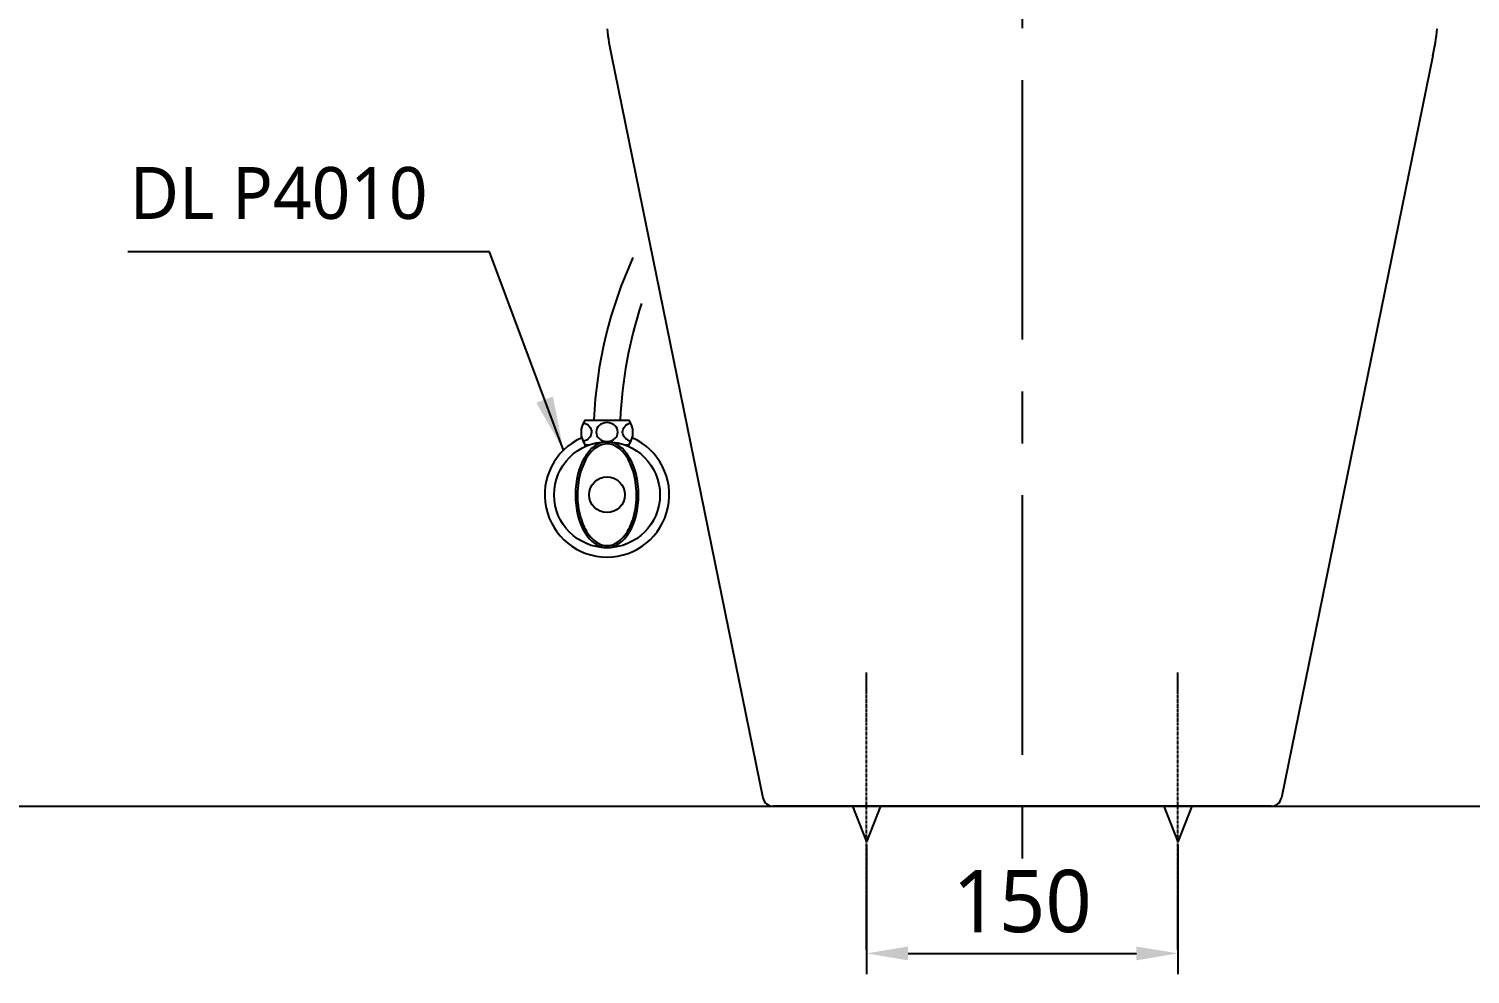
# Model space of a CAD drawing. Extents: x 76 to 2241, y -59 to 2238.
# Drawn here: x 1163 to 1857, y 113 to 568 of the extents above; entities that cross this region are included whole.
import ezdxf

# ---------------------------------------------------------------- set-up
doc = ezdxf.new("R2010")
doc.units = 0
doc.header["$LTSCALE"] = 20
doc.header["$MEASUREMENT"] = 0
doc.linetypes.add('CENTER', pattern=[2, 1.25, -0.25, 0.25, -0.25])
doc.linetypes.add('CENTER2', pattern=[1.125, 0.75, -0.125, 0.125, -0.125])
doc.layers.get('0').update_dxf_attribs({"linetype": 'CONTINUOUS'})
doc.layers.get('DEFPOINTS').update_dxf_attribs({"linetype": 'CONTINUOUS'})
for name, color, linetype in [('1', 1, 'CONTINUOUS'), ('2', 2, 'CONTINUOUS'), ('3', 3, 'CONTINUOUS'), ('4', 4, 'CONTINUOUS'), ('6', 6, 'CONTINUOUS'), ('CENTER', 2, 'CENTER')]:
    doc.layers.add(name, color=color, linetype=linetype)
doc.styles.add('GHS', font='romans', dxfattribs={"bigfont": 'ghs'})
doc.styles.get("Standard").update_dxf_attribs({"font": 'NanumGothic.ttf'})
doc.dimstyles.new('ISO-25', dxfattribs={"dimtxt": 20, "dimasz": 20, "dimexe": 3, "dimexo": 1, "dimgap": 5, "dimtad": 1, "dimtoh": 1, "dimdec": 0, "dimtxsty": 'Standard', "dimcen": 0, "dimclrd": 3, "dimclre": 3, "dimclrt": 2, "dimadec": 0, "dimazin": 0, "dimtfac": 1, "dimtdec": 0, "dimtmove": 0, "dimatfit": 3, "dimfxl": 0, "dimarcsym": 0})
doc.dimstyles.get("Standard").update_dxf_attribs({"dimtxt": 2.7, "dimasz": 2, "dimexe": 2, "dimexo": 1, "dimgap": 1.5, "dimtad": 1, "dimlfac": 10, "dimzin": 0, "dimdsep": 46, "dimtxsty": 'Standard', "dimcen": 0, "dimclrt": 2, "dimadec": 0, "dimazin": 0, "dimtfac": 1, "dimtofl": 0, "dimtmove": 0, "dimatfit": 3, "dimfxl": 0, "dimtolj": 1, "dimtzin": 0, "dimarcsym": 0})

# ---------------------------------------------------------------- blocks, each defined once
blk = doc.blocks.new('*D14')
at = {"layer": '1', "color": 3, "lineweight": -2}
for p, q in [((1566.34, 175.43), (1566.34, 113.14)), ((1716.34, 175.43), (1716.34, 113.14)), ((1586.34, 123.14), (1696.34, 123.14))]:
    blk.add_line(p, q, dxfattribs=at)
at = {"layer": '1', "color": 3}
for points in [[(1586.34, 126.47), (1586.34, 119.8), (1566.34, 123.14)], [(1696.34, 126.47), (1696.34, 119.8), (1716.34, 123.14)]]:
    blk.add_solid(points, dxfattribs=at)
at = {"layer": 'DEFPOINTS', "color": 0}
for p in [(1566.34, 180.43), (1716.34, 180.43), (1716.34, 123.14)]:
    blk.add_point(p, dxfattribs=at)
at = {"layer": '1', "color": 2, "insert": (1641.34, 148.14), "char_height": 30, "attachment_point": 5}
blk.add_mtext('\\A1;150', dxfattribs=at)

msp = doc.modelspace()

# ---------------------------------------------------------------- linework, layer by layer
at = {"ltscale": 3}
for p, q in [((1443.48004, 555.38953), (1516.46309, 198.02263)), ((1839.19616, 555.38953), (1766.21311, 198.02263))]:
    msp.add_line(p, q, dxfattribs=at)
at = {"color": 1, "linetype": 'CENTER2', "ltscale": 0.1}
for p, q in [((1566.3381, 124.90852), (1566.3381, 258.3926)), ((1716.3381, 124.90852), (1716.3381, 258.3926))]:
    msp.add_line(p, q, dxfattribs=at)
at = {"color": 7}
for p, q in [((1559.55461, 194.0231), (1566.3381, 176.79498)), ((1573.1216, 194.0231), (1566.3381, 176.79498)), ((1709.55461, 194.0231), (1716.3381, 176.79498)), ((1723.1216, 194.0231), (1716.3381, 176.79498))]:
    msp.add_line(p, q, dxfattribs=at)
for centre, start, end in [((1600.24431, 587.40462), 186.81076065, 191.54247449), ((1682.4319, 587.40462), 348.45752551, 353.18923935)]:
    msp.add_arc(centre, 160, start, end, dxfattribs=at)
at = {"layer": '3', "color": 7}
msp.add_line((1761.31423, 194.0231), (1521.36198, 194.0231), dxfattribs=at)
for centre, start, end in [((1521.36198, 199.0231), 191.54247449, 270), ((1761.31423, 199.0231), 270, 348.45752551)]:
    msp.add_arc(centre, 5, start, end, dxfattribs=at)
at = {"layer": '4'}
for p, q in [((1430.8381, 380.0231), (1434.9881, 380.0231)), ((1434.9881, 380.0231), (1451.8381, 380.0231)), ((1430.8381, 367.261), (1430.8381, 368.0231)), ((1430.8381, 368.0231), (1432.72126, 368.0231)), ((1432.0881, 367.78625), (1432.0881, 368.0231)), ((1449.95495, 368.0231), (1451.8381, 368.0231)), ((1450.5881, 367.78625), (1450.5881, 368.0231)), ((1451.8381, 367.261), (1451.8381, 368.0231))]:
    msp.add_line(p, q, dxfattribs=at)
for radius in [25.5, 8.61509]:
    msp.add_circle((1441.3381, 344.0231), radius, dxfattribs=at)
for centre, radius, start, end in [((1647.34816, 370.38294), 212.57876, 155.55319794, 177.40082181), ((1660.04816, 370.38294), 212.57876, 161.98344639, 177.40082181), ((1438.8381, 374.0231), 10, 143.13010235, 216.86989765), ((1443.8381, 374.0231), 10, 323.13010235, 36.86989765), ((1441.3381, 344.0231), 30, 113.91725115, 66.08274885)]:
    msp.add_arc(centre, radius, start, end, dxfattribs=at)
at = {"layer": '4', "extrusion": (0, 0, -1)}
for centre, start_param, end_param in [((1428.65543, 374.25068), 1.82411945, 4.498970222), ((1454.11137, 374.25068), 4.942097007, 7.584650449)]:
    msp.add_ellipse(centre, major_axis=(-5.22946, 0), ratio=0.866391406, start_param=start_param, end_param=end_param, dxfattribs=at)
for centre, major_axis, ratio in [((1441.3381, 374.25068), (-5.22946, 0), 0.866391406), ((1441.3381, 344.0231), (0, 25.5), 0.596528766)]:
    msp.add_ellipse(centre, major_axis=major_axis, ratio=ratio, dxfattribs=at)
at = {"layer": '4'}
msp.add_open_spline([(1441.3381, 368.5231), (1443.41849, 368.5231), (1445.51825, 367.71399), (1449.41447, 364.46894), (1451.18669, 362.02881), (1453.91255, 356.0001), (1454.86421, 352.42069), (1455.71461, 344.90555), (1455.61329, 340.97582), (1454.38139, 333.6184), (1453.2509, 330.19686), (1450.23848, 324.60765), (1448.3606, 322.45042), (1444.35546, 319.80808), (1442.24994, 319.3065), (1438.09444, 319.9083), (1436.01269, 321.03115), (1432.26148, 324.86315), (1430.61275, 327.56726), (1428.19837, 333.98863), (1427.43359, 337.69788), (1426.97192, 345.31231), (1427.27506, 349.21158), (1428.8779, 356.35399), (1430.17747, 359.59071), (1433.44836, 364.69749), (1435.41208, 366.55625), (1438.72979, 368.20842), (1440.03531, 368.5231), (1441.3381, 368.5231)], degree=3, knots=[0, 0, 0, 0, 0.461109739, 0.461109739, 0.922219478, 0.922219478, 1.383329216, 1.383329216, 1.844438955, 1.844438955, 2.305548694, 2.305548694, 2.766658433, 2.766658433, 3.227768172, 3.227768172, 3.688877911, 3.688877911, 4.149987649, 4.149987649, 4.611097388, 4.611097388, 5.072207127, 5.072207127, 5.533316866, 5.533316866, 5.994426605, 5.994426605, 6.283185307, 6.283185307, 6.283185307, 6.283185307], dxfattribs=at)
at = {"layer": '6'}
msp.add_lwpolyline([(2241.3381, 2099.0231), (241.3381, 2099.0231), (241.3381, 194.0231), (2138.7366, 194.0231), (2138.7366, 1204.0231)], dxfattribs=at)
at = {"layer": 'CENTER', "color": 1, "linetype": 'CENTER', "ltscale": 5}
msp.add_line((1641.3381, 943.7551), (1641.3381, 168.86688), dxfattribs=at)

# ---------------------------------------------------------------- texts
at = {"layer": '2', "insert": (1211.41214, 489.1893), "char_height": 25, "attachment_point": 4, "style": 'GHS'}
msp.add_mtext('{\\fNanumGothic|b0|i0|c129|p50;DL P4010}', dxfattribs=at)

# ---------------------------------------------------------------- dimensions: what is measured, and where the dimension line sits
at = {"layer": '1'}
dim = msp.add_linear_dim(base=(1716.3381, 123.13622), p1=(1566.3381, 180.42534), p2=(1716.3381, 180.42534), dimstyle='Standard', override={"dimtxt": 30, "dimasz": 20, "dimexe": 10, "dimexo": 5, "dimgap": 10, "dimtoh": 1, "dimdec": 0, "dimlfac": 1, "dimrnd": 0.5, "dimzin": 8, "dimclrd": 3, "dimclre": 3, "dimtdec": 0, "dimarcsym": 1}, dxfattribs=at)
dim.commit()
dim.dimension.update_dxf_attribs({"geometry": '*D14', "text_midpoint": (1641.3381, 148.13622)})

# ---------------------------------------------------------------- leaders
msp.add_leader([(1420.36643, 365.47512), (1384.75069, 460.97532), (1210.45544, 460.97532)], dimstyle='ISO-25', override={"dimscale": 1.3, "dimgap": 5, "dimtad": 0, "dimarcsym": 1})

doc.saveas('drawing.dxf')
